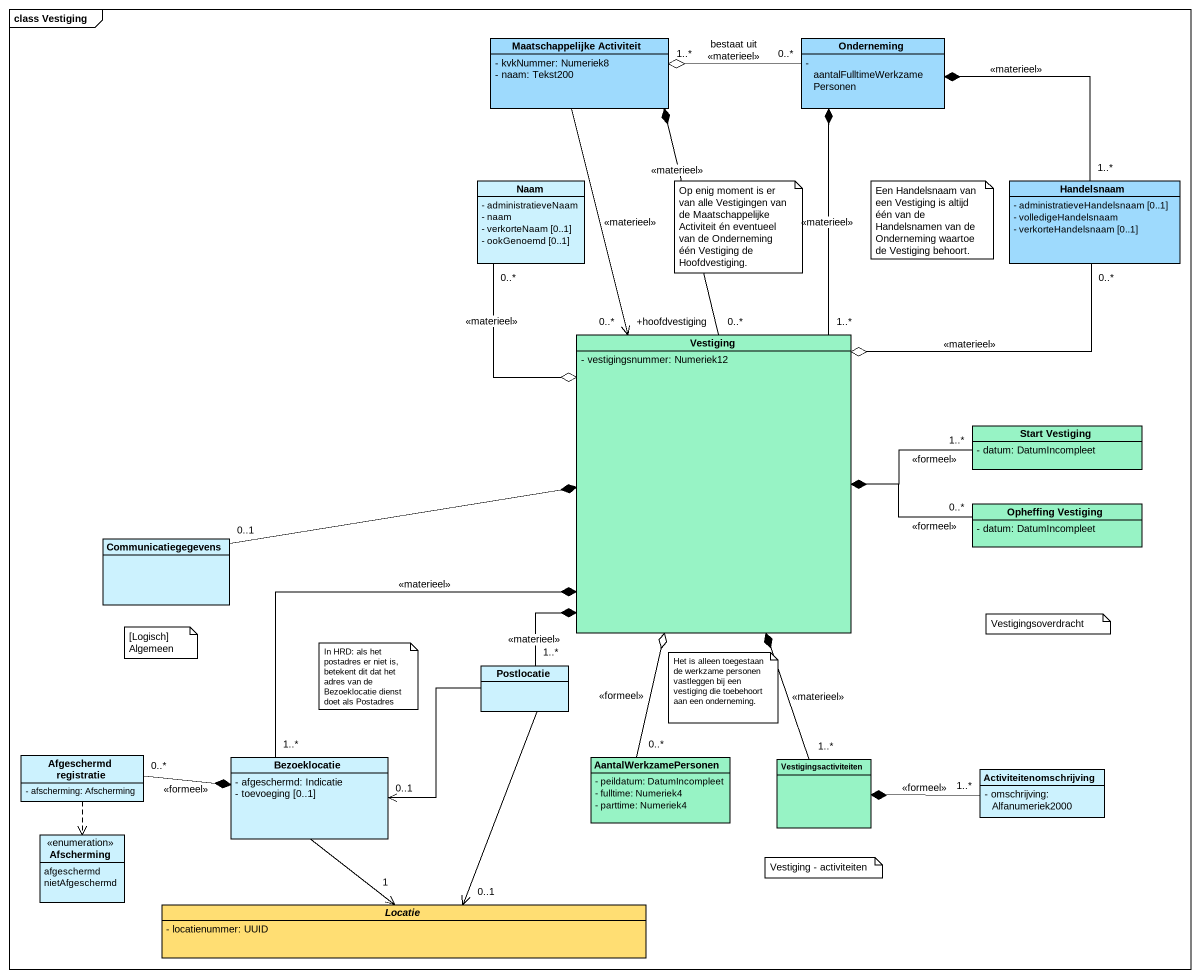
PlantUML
@startuml
mainframe class Vestiging
hide circle
hide empty members
skinparam classAttributeIconSize 0
class "Maatschappelijke Activiteit" as Maatschappelijke_Activiteit #9EDAFD {
  - kvkNummer: Numeriek8
  - naam: Tekst200
}
class Onderneming #9EDAFD {
  - aantalFulltimeWerkzamePersonen
}
class Naam #CCF2FE {
  - administratieveNaam
  - naam
  - verkorteNaam [0..1]
  - ookGenoemd [0..1]
}
class Handelsnaam #9EDAFD {
  - administratieveHandelsnaam [0..1]
  - volledigeHandelsnaam
  - verkorteHandelsnaam [0..1]
}
class Vestiging #97F3C5 {
  - vestigingsnummer: Numeriek12
}
class "Start Vestiging" as Start_Vestiging #97F3C5 {
  - datum: DatumIncompleet
}
class Communicatiegegevens #CCF2FE
class "Opheffing Vestiging" as Opheffing_Vestiging #97F3C5 {
  - datum: DatumIncompleet
}
class Postlocatie #CCF2FE
class "Afgeschermd registratie" as Afgeschermd_registratie #CCF2FE {
  - afscherming: Afscherming
}
class Bezoeklocatie #CCF2FE {
  - afgeschermd: Indicatie
  - toevoeging [0..1]
}
class AantalWerkzamePersonen #97F3C5 {
  - peildatum: DatumIncompleet
  - fulltime: Numeriek4
  - parttime: Numeriek4
}
class Vestigingsactiviteiten #97F3C5
class Activiteitenomschrijving #CCF2FE {
  - omschrijving: Alfanumeriek2000
}
enum Afscherming #CCF2FE {
  afgeschermd
  nietAfgeschermd
}
abstract class Locatie #FFDE73 {
  - locatienummer: UUID
}
Maatschappelijke_Activiteit "1..*" o-right- "0..*" Onderneming : bestaat uit\n<<materieel>>
Maatschappelijke_Activiteit --> "+hoofdvestiging\n0..*" Vestiging : <<materieel>>
Naam "0..*" --o Vestiging : <<materieel>>
Handelsnaam "1..*" -up-* Onderneming : <<materieel>>
Handelsnaam "0..*" --o Vestiging : <<materieel>>
Vestiging "0..*" -up-* Maatschappelijke_Activiteit : <<materieel>>
Vestiging "1..*" -up-* Onderneming : <<materieel>>
Vestiging *-- "1..*" Vestigingsactiviteiten : <<materieel>>
Start_Vestiging "1..*" -left-* Vestiging : <<formeel>>
Communicatiegegevens "0..1" -right-* Vestiging
Opheffing_Vestiging "0..*" -left-* Vestiging : <<formeel>>
Postlocatie "1..*" -up-* Vestiging : <<materieel>>
Postlocatie -left-> "0..1" Bezoeklocatie
Postlocatie --> "0..1" Locatie
Afgeschermd_registratie "0..*" -right-* Bezoeklocatie : <<formeel>>
Afgeschermd_registratie ..> Afscherming
Bezoeklocatie "1..*" -up-* Vestiging : <<materieel>>
Bezoeklocatie --> "1" Locatie
AantalWerkzamePersonen "0..*" -up-o Vestiging : <<formeel>>
Activiteitenomschrijving "1..*" -left-* Vestigingsactiviteiten : <<formeel>>
note as N1
  Op enig moment is er van alle Vestigingen van de Maatschappelijke Activiteit én eventueel van de Onderneming één Vestiging de Hoofdvestiging.
end note
note as N2
  Een Handelsnaam van een Vestiging is altijd één van de Handelsnamen van de Onderneming waartoe de Vestiging behoort.
end note
note as N3
  Vestigingsoverdracht
end note
note as N4
  [Logisch] Algemeen
end note
note as N5
  In HRD: als het postadres er niet is, betekent dit dat het adres van de Bezoeklocatie dienst doet als Postadres
end note
note as N6
  Het is alleen toegestaan de werkzame personen vastleggen bij een vestiging die toebehoort aan een onderneming.
end note
note as N7
  Vestiging - activiteiten
end note
@enduml
